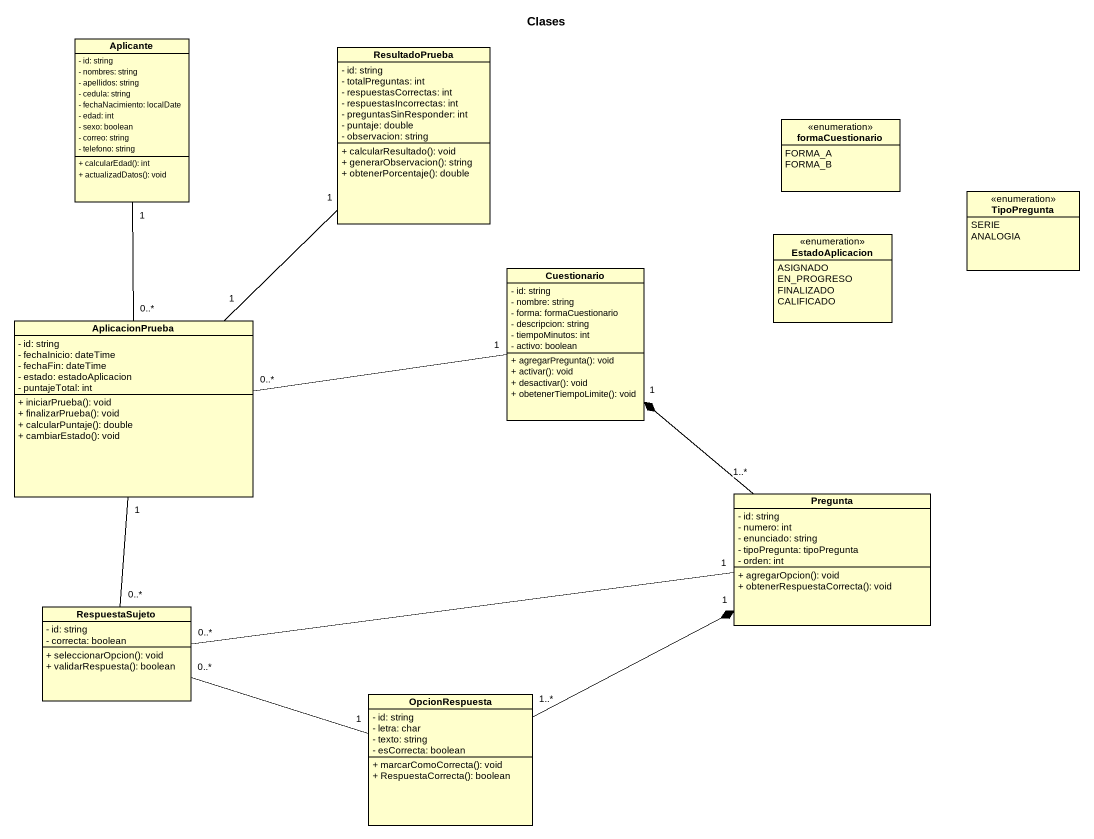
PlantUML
@startuml
title Clases
hide circle
hide empty members
skinparam classAttributeIconSize 0
class Aplicante {
  - id: string
  - nombres: string
  - apellidos: string
  - cedula: string
  - fechaNacimiento: localDate
  - edad: int
  - sexo: boolean
  - correo: string
  - telefono: string
  + calcularEdad(): int
  + actualizadDatos(): void
}
class ResultadoPrueba {
  - id: string
  - totalPreguntas: int
  - respuestasCorrectas: int
  - respuestasIncorrectas: int
  - preguntasSinResponder: int
  - puntaje: double
  - observacion: string
  + calcularResultado(): void
  + generarObservacion(): string
  + obtenerPorcentaje(): double
}
enum formaCuestionario {
  FORMA_A
  FORMA_B
}
enum TipoPregunta {
  SERIE
  ANALOGIA
}
class Cuestionario {
  - id: string
  - nombre: string
  - forma: formaCuestionario
  - descripcion: string
  - tiempoMinutos: int
  - activo: boolean
  + agregarPregunta(): void
  + activar(): void
  + desactivar(): void
  + obetenerTiempoLimite(): void
}
enum EstadoAplicacion {
  ASIGNADO
  EN_PROGRESO
  FINALIZADO
  CALIFICADO
}
class AplicacionPrueba {
  - id: string
  - fechaInicio: dateTime
  - fechaFin: dateTime
  - estado: estadoAplicacion
  - puntajeTotal: int
  + iniciarPrueba(): void
  + finalizarPrueba(): void
  + calcularPuntaje(): double
  + cambiarEstado(): void
}
class Pregunta {
  - id: string
  - numero: int
  - enunciado: string
  - tipoPregunta: tipoPregunta
  - orden: int
  + agregarOpcion(): void
  + obtenerRespuestaCorrecta(): void
}
class RespuestaSujeto {
  - id: string
  - correcta: boolean
  + seleccionarOpcion(): void
  + validarRespuesta(): boolean
}
class OpcionRespuesta {
  - id: string
  - letra: char
  - texto: string
  - esCorrecta: boolean
  + marcarComoCorrecta(): void
  + RespuestaCorrecta(): boolean
}
Aplicante "1" -- "0..*" AplicacionPrueba
Cuestionario "1" -left- "0..*" AplicacionPrueba
AplicacionPrueba "1" -up- "1" ResultadoPrueba
AplicacionPrueba "1" -- "0..*" RespuestaSujeto
Pregunta "1..*" -up-* "1" Cuestionario
Pregunta "1" -left- "0..*" RespuestaSujeto
OpcionRespuesta "1..*" -right-* "1" Pregunta
OpcionRespuesta "1" -left- "0..*" RespuestaSujeto
@enduml
